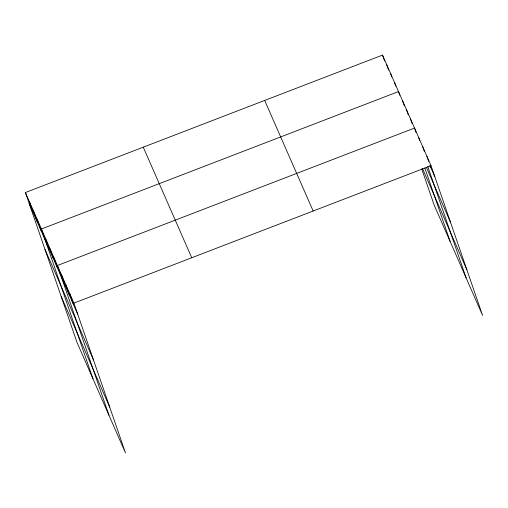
<?xml version="1.0" encoding="UTF-8"?>
<svg xmlns="http://www.w3.org/2000/svg" width="508" height="508" viewBox="0 0 508 508"><rect width="100%" height="100%" fill="white"/><g stroke="black" fill="none" stroke-linecap="round" stroke-linejoin="round"><path stroke-width="0.76" d="M25.4 192.532L73.895 303.098L125.482 452.92L76.987 342.348L25.4 192.532L382.518 55.08L431.013 165.652L482.6 315.468L434.105 204.902L421.735 168.98M73.895 303.098L431.013 165.652M430.079 165.894L434.835 176.74M426.415 167.386L450.596 222.523M422.345 168.243L466.839 269.691M264.668 100.438L313.163 211.011M143.25 147.174L191.745 257.74M29.216 203.625L77.711 314.192M44.983 249.403L93.478 359.975M61.22 296.57L109.715 407.137M426.891 156.254L428.676 161.43M429.946 165.125L430.708 167.342M422.77 146.85L424.294 151.289M418.649 137.452L419.665 140.411M416.052 132.493L414.528 128.054L57.404 265.506L108.991 415.328M427.8 166.618L466.109 277.876M410.528 118.936L412.051 123.374M406.527 109.811L408.305 114.986M402.52 100.692L404.305 105.867M399.796 95.263L398.52 91.567L41.402 229.019L92.989 378.841M424.853 168.034L450.107 241.389M394.519 82.448L395.796 86.144M390.519 73.323L391.795 77.019M386.518 64.205L388.556 70.117M382.518 55.08L384.556 60.998M69.774 293.7L73.59 304.794M65.653 284.302L69.469 295.396M61.525 274.904L65.348 285.998M53.403 256.388L57.226 267.475M49.403 247.263L53.226 258.356M45.403 238.144L49.225 249.231M37.401 219.901L41.224 230.988M33.401 210.776L37.224 221.869M29.4 201.657L33.217 212.744"/></g></svg>
